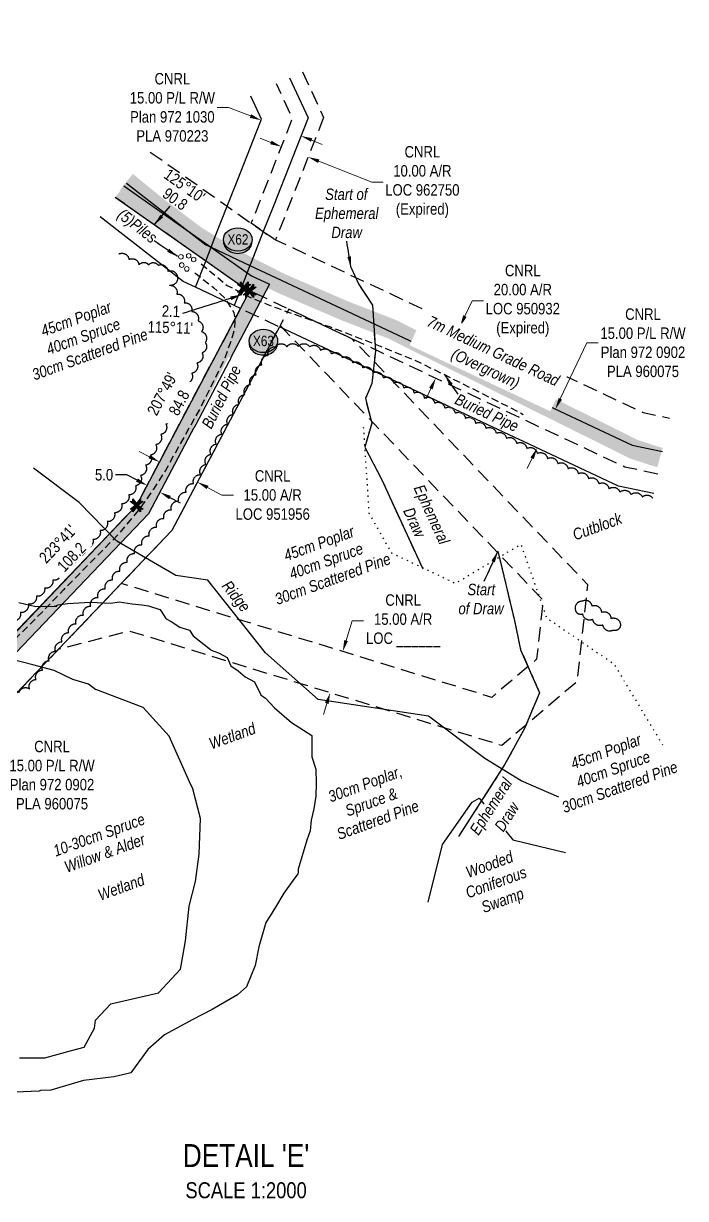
# Model space of a CAD drawing. Extents: x 350972 to 367082, y 6047220 to 6054831.
# Drawn here: x 355753 to 356332, y 6047294 to 6048321 of the extents above; entities that cross this region are included whole.
import ezdxf
from ezdxf.enums import TextEntityAlignment as Align

# ---------------------------------------------------------------- set-up
doc = ezdxf.new("R2010")
doc.units = 0
doc.header["$LTSCALE"] = 5
doc.header["$PDSIZE"] = 0.5
for name, pattern in [('0', [1, 1, 0]), ('foc-ACCESSROAD', [3.75, 2.5, -1.25]), ('foc-TOPO', [1, 0.2, -0.8]), ('foc-TOPO-ephemeral', [6.25, 3.125, -0.625, 0.625, -0.625, 0.625, -0.625]), ('UG_PIPE', [1.875, 1.25, -0.625])]:
    doc.linetypes.add(name, pattern=pattern)
doc.layers.get('Defpoints').update_dxf_attribs({"color": 9})
for name, color, linetype in [('AS-PIPE-UG', 44, 'UG_PIPE'), ('AS-PIPE-UG-T', 44, 'Continuous'), ('AS-ROADS', 254, 'Continuous'), ('C-AR', 13, 'foc-ACCESSROAD'), ('C-RW', 13, 'Continuous'), ('DETAIL-T', 7, 'Continuous'), ('L-BD1', 253, 'Continuous'), ('L-MON', 1, 'Continuous'), ('P-CROSSINGS', 250, 'Continuous'), ('P-PROPOSED', 10, 'Continuous'), ('P-PROPOSED-H', 21, 'Continuous'), ('P-TXT', 4, 'Continuous'), ('T-BUSH', 110, '0'), ('T-BUSH-T', 110, 'Continuous'), ('T-DRAW', 143, 'foc-TOPO-ephemeral'), ('T-SLOPE', 48, 'Continuous'), ('T-VEGETATION CHANGE', 104, 'foc-TOPO'), ('T-WATER-T', 170, 'Continuous'), ('WETLAND', 143, 'Continuous'), ('WETLAND-T', 146, 'Continuous')]:
    doc.layers.add(name, color=color, linetype=linetype)
for name, color, linetype, lineweight in [('C-AR-T', 13, 'Continuous', 9), ('C-RW-T', 13, 'Continuous', 9), ('T-TEXT', 48, 'Continuous', 18)]:
    doc.layers.add(name, color=color, linetype=linetype, lineweight=lineweight)
doc.styles.add('80CG', font='ARIALN.TTF', dxfattribs={"height": 10})
doc.styles.add('80L', font='ARIALN.TTF', dxfattribs={"height": 10})
doc.styles.add('Crossing', font='ARIALN.TTF', dxfattribs={"height": 10})
doc.styles.add('foc-LtypeFont', font='ARIALN.TTF', dxfattribs={"height": 7.35})
doc.styles.get("Standard").update_dxf_attribs({"font": 'ARIALN.TTF'})
doc.linetypes.add('foc-TOPO-flowdirection-NOLINE', pattern='A,0,[">",foc-LtypeFont,S=0.3,R=0,X=0,Y=-0.945],-20,[">",foc-LtypeFont,S=0.3,R=0,X=0,Y=-0.945],0', length=20)
doc.dimstyles.new('Compass 5 000', dxfattribs={"dimscale": 5, "dimtxt": 9, "dimasz": 2, "dimexe": 0.2, "dimexo": 0.0625, "dimgap": 0.5, "dimtad": 0, "dimtih": 1, "dimtoh": 1, "dimzin": 0, "dimdsep": 46, "dimtxsty": '80CG', "dimcen": 0.1, "dimse1": 1, "dimse2": 1, "dimclrd": 256, "dimclrt": 256, "dimaunit": 1, "dimadec": 4, "dimazin": 0, "dimtfac": 0.06, "dimtofl": 0, "dimtmove": 0, "dimatfit": 1, "dimfxl": 0.2, "dimtolj": 1, "dimtzin": 0, "dimlwd": -1, "dimarcsym": 0})

# ---------------------------------------------------------------- blocks, each defined once
blk = doc.blocks.new('*D539')
at = {"layer": 'C-AR-T', "transparency": 16777216}
for p, q in [((355863.3, 6047942.1), (355854.5, 6047946.8)), ((355914.2, 6047915.3), (355926.8, 6047908.6)), ((355926.8, 6047908.6), (355936.8, 6047908.6))]:
    blk.add_line(p, q, dxfattribs=at)
for points in [[(355864.1, 6047943.6), (355862.5, 6047940.7), (355872.2, 6047937.5)], [(355914.9, 6047916.7), (355913.4, 6047913.8), (355905.3, 6047919.9)]]:
    blk.add_solid(points, dxfattribs=at)
at = {"layer": 'Defpoints', "color": 0, "transparency": 16777216}
for p in [(355873.1, 6047939.3), (355905.3, 6047919.9), (355906.3, 6047921.8)]:
    blk.add_point(p, dxfattribs=at)
at = {"layer": 'C-AR-T', "transparency": 16777216, "insert": (355971.1, 6047908.6), "char_height": 10, "attachment_point": 5, "style": '80CG'}
blk.add_mtext('\\A1;CNRL\\P15.00 A/R\\PLOC 951956', dxfattribs=at)
blk = doc.blocks.new('*D540')
at = {"layer": 'C-AR-T', "transparency": 16777216}
for p, q in [((356139.2, 6048065), (356145.5, 6048078.4)), ((356145.5, 6048078.4), (356155.5, 6048078.4)), ((356109.4, 6048001.7), (356105.2, 6047992.7))]:
    blk.add_line(p, q, dxfattribs=at)
for points in [[(356137.7, 6048065.8), (356140.7, 6048064.3), (356135, 6048056)], [(356107.9, 6048002.4), (356111, 6048001), (356113.7, 6048010.8)]]:
    blk.add_solid(points, dxfattribs=at)
at = {"layer": 'Defpoints', "color": 0, "transparency": 16777216}
for p in [(356135, 6048056), (356170.3, 6048039.4), (356149, 6047994.1)]:
    blk.add_point(p, dxfattribs=at)
at = {"layer": 'C-AR-T', "transparency": 16777216, "insert": (356189.8, 6048078.4), "char_height": 10, "attachment_point": 5, "style": '80CG'}
blk.add_mtext('\\A1;CNRL\\P20.00 A/R\\PLOC 950932\\P(Expired)', dxfattribs=at)
blk = doc.blocks.new('*D541')
at = {"layer": 'C-AR-T', "transparency": 16777216}
for p, q in [((355969.5, 6048216.9), (355960.2, 6048220.5)), ((356011.4, 6048200.4), (356057.7, 6048182.2)), ((356057.7, 6048182.2), (356067.7, 6048182.2))]:
    blk.add_line(p, q, dxfattribs=at)
for points in [[(355970.1, 6048218.4), (355968.9, 6048215.3), (355978.8, 6048213.2)], [(356012, 6048202), (356010.8, 6048198.9), (356002.1, 6048204.1)]]:
    blk.add_solid(points, dxfattribs=at)
at = {"layer": 'Defpoints', "color": 0, "transparency": 16777216}
for p in [(355975.6, 6048205.1), (356002.1, 6048204.1), (355998.9, 6048195.9)]:
    blk.add_point(p, dxfattribs=at)
at = {"layer": 'C-AR-T', "transparency": 16777216, "insert": (356102, 6048182.2), "char_height": 10, "attachment_point": 5, "style": '80CG'}
blk.add_mtext('\\A1;CNRL\\P10.00 A/R\\PLOC 962750\\P(Expired)', dxfattribs=at)
blk = doc.blocks.new('*D542')
at = {"layer": 'C-RW-T', "transparency": 16777216}
for p, q in [((356222.6, 6047992.7), (356245.8, 6048041.7)), ((356245.8, 6048041.7), (356255.8, 6048041.7)), ((356198, 6047940.7), (356193.7, 6047931.7))]:
    blk.add_line(p, q, dxfattribs=at)
for points in [[(356221.1, 6047993.4), (356224.1, 6047992), (356218.3, 6047983.7)], [(356196.5, 6047941.4), (356199.5, 6047940), (356202.3, 6047949.8)]]:
    blk.add_solid(points, dxfattribs=at)
at = {"layer": 'Defpoints', "color": 0, "transparency": 16777216}
for p in [(356218.3, 6047983.7), (356245.5, 6047970.8), (356229.5, 6047936.9)]:
    blk.add_point(p, dxfattribs=at)
at = {"layer": 'C-RW-T', "transparency": 16777216, "insert": (356294.9, 6048041.7), "char_height": 10, "attachment_point": 5, "style": '80CG'}
blk.add_mtext('\\A1;CNRL\\P15.00 P/L R/W\\PPlan 972 0902\\PPLA 960075', dxfattribs=at)
blk = doc.blocks.new('*D543')
at = {"layer": 'C-RW-T', "transparency": 16777216}
for p, q in [((355932.5, 6048247.5), (355922.5, 6048247.5)), ((355951.7, 6048240), (355932.5, 6048247.5)), ((356005.2, 6048218.9), (356014.5, 6048215.2))]:
    blk.add_line(p, q, dxfattribs=at)
for points in [[(355952.3, 6048241.5), (355951.1, 6048238.4), (355961, 6048236.3)], [(356005.8, 6048220.5), (356004.6, 6048217.4), (355995.9, 6048222.6)]]:
    blk.add_solid(points, dxfattribs=at)
at = {"layer": 'Defpoints', "color": 0, "transparency": 16777216}
for p in [(355961, 6048236.3), (355946.7, 6048200.1), (355981.6, 6048186.4)]:
    blk.add_point(p, dxfattribs=at)
at = {"layer": 'C-RW-T', "transparency": 16777216, "insert": (355883.4, 6048247.5), "char_height": 10, "attachment_point": 5, "style": '80CG'}
blk.add_mtext('\\A1;CNRL\\P15.00 P/L R/W\\PPlan 972 1030\\PPLA 970223', dxfattribs=at)
blk = doc.blocks.new('*D544')
at = {"layer": 'C-RW-T', "transparency": 16777216}
for p, q in [((355668.4, 6047721.7), (355661.2, 6047728.6)), ((355710, 6047682), (355729.1, 6047663.7)), ((355729.1, 6047663.7), (355739.1, 6047663.7))]:
    blk.add_line(p, q, dxfattribs=at)
for points in [[(355669.6, 6047722.9), (355667.3, 6047720.5), (355675.7, 6047714.7)], [(355711.2, 6047683.2), (355708.9, 6047680.7), (355702.8, 6047688.9)]]:
    blk.add_solid(points, dxfattribs=at)
at = {"layer": 'Defpoints', "color": 0, "transparency": 16777216}
for p in [(355685.2, 6047724.7), (355712.3, 6047698.8), (355702.8, 6047688.9)]:
    blk.add_point(p, dxfattribs=at)
at = {"layer": 'C-RW-T', "transparency": 16777216, "insert": (355778.2, 6047663.7), "char_height": 10, "attachment_point": 5, "style": '80CG'}
blk.add_mtext('\\A1;CNRL\\P15.00 P/L R/W\\PPlan 972 0902\\PPLA 960075', dxfattribs=at)
blk = doc.blocks.new('*D545')
at = {"layer": 'C-AR-T', "transparency": 16777216}
for p, q in [((356035.3, 6047781.3), (356040.6, 6047798.7)), ((356040.6, 6047798.7), (356050.6, 6047798.7)), ((356018.4, 6047726.4), (356015.5, 6047716.8))]:
    blk.add_line(p, q, dxfattribs=at)
for points in [[(356033.7, 6047781.8), (356036.9, 6047780.9), (356032.4, 6047771.8)], [(356016.8, 6047726.9), (356020, 6047725.9), (356021.4, 6047735.9)]]:
    blk.add_solid(points, dxfattribs=at)
at = {"layer": 'Defpoints', "color": 0, "transparency": 16777216}
for p in [(356018.7, 6047776), (356032.4, 6047771.8), (356007.7, 6047740.1)]:
    blk.add_point(p, dxfattribs=at)
at = {"layer": 'C-AR-T', "transparency": 16777216, "insert": (356085.2, 6047798.7), "char_height": 10, "attachment_point": 5, "style": '80CG'}
blk.add_mtext('\\A1;CNRL\\P15.00 A/R\\PLOC ______', dxfattribs=at)
blk = doc.blocks.new('TEMP')
h = blk.add_hatch(color=255)
h.dxf.hatch_style = 1
h.paths.add_polyline_path([(0, 0.25), (-0.67, 1.15), (-0.67, 0.67), (-1.15, 0.67), (-0.25, 0), (-1.15, -0.67), (-0.67, -0.67), (-0.67, -1.15), (0, -0.25), (0.67, -1.15), (0.67, -0.67), (1.15, -0.67), (0.25, 0), (1.15, 0.67), (0.67, 0.67), (0.67, 1.15)])
h.paths.add_polyline_path([(0.57, 0.85), (0.57, 0.57), (0.85, 0.57), (0.08, 0), (0.85, -0.57), (0.57, -0.57), (0.57, -0.85), (0, -0.08), (-0.57, -0.85), (-0.57, -0.57), (-0.85, -0.57), (-0.08, 0), (-0.85, 0.57), (-0.57, 0.57), (-0.57, 0.85), (0, 0.08)], flags=16)
h = blk.add_hatch(color=1)
h.dxf.hatch_style = 1
h.paths.add_polyline_path([(0, 0.08), (-0.57, 0.85), (-0.57, 0.57), (-0.85, 0.57), (-0.08, 0), (-0.85, -0.57), (-0.57, -0.57), (-0.57, -0.85), (0, -0.08), (0.57, -0.85), (0.57, -0.57), (0.85, -0.57), (0.08, 0), (0.85, 0.57), (0.57, 0.57), (0.57, 0.85)])
at = {"color": 1}
for p, q in [((-0.08, 0), (0.08, 0)), ((0, 0.08), (0, -0.08))]:
    blk.add_line(p, q, dxfattribs=at)
at = {"color": 255, "flags": 128}
blk.add_lwpolyline([(-0.25, 0), (-1.15, 0.67), (-0.67, 0.67), (-0.67, 1.15), (0, 0.25), (0.67, 1.15), (0.67, 0.67), (1.15, 0.67), (0.25, 0), (1.15, -0.67), (0.67, -0.67), (0.67, -1.15), (0, -0.25), (-0.67, -1.15), (-0.67, -0.67), (-1.15, -0.67)], close=True, dxfattribs=at)
at = {"color": 1, "flags": 128}
blk.add_lwpolyline([(-0.08, 0), (-0.85, 0.57), (-0.57, 0.57), (-0.57, 0.85), (0, 0.08), (0.57, 0.85), (0.57, 0.57), (0.85, 0.57), (0.08, 0), (0.85, -0.57), (0.57, -0.57), (0.57, -0.85), (0, -0.08), (-0.57, -0.85), (-0.57, -0.57), (-0.85, -0.57)], close=True, dxfattribs=at)
blk = doc.blocks.new('xing2')
h = blk.add_hatch(color=50)
h.dxf.hatch_style = 1
edge = h.paths.add_edge_path()
edge.add_ellipse((0, 0), major_axis=(-12.5, 0), ratio=0.816297, start_angle=0, end_angle=360)
h = blk.add_hatch(color=250)
h.dxf.hatch_style = 1
edge = h.paths.add_edge_path()
edge.add_ellipse((0, -2), major_axis=(-12.5, 0), ratio=0.816297, start_angle=0, end_angle=180)
edge.add_line((12.5, -2), (12.5, 0))
edge.add_ellipse((0, 0), major_axis=(-12.5, 0), ratio=0.816297, start_angle=0, end_angle=180, ccw=False)
edge.add_line((-12.5, 0), (-12.5, -2))
at = {"color": 250}
blk.add_ellipse((0, 0), major_axis=(-12.5, 0), ratio=0.816297, dxfattribs=at)
blk.add_ellipse((0, -2), major_axis=(-12.5, 0), ratio=0.816297, start_param=0, end_param=3.141593, dxfattribs=at)
at = {"color": 250, "style": 'Crossing'}
blk.add_attdef('CROSSING', text='', height=9, dxfattribs=at).set_placement((0.1, 0), align=Align.MIDDLE_CENTER)
at = {"color": 250, "style": 'Crossing', "flags": 1}
for tag, p in [('OWNER', (0.1, -12.5)), ('DESCRIPTION', (0.1, -25.8)), ('LOCATION', (0.1, -39.3)), ('DWG_REF', (0.1, -52.8))]:
    blk.add_attdef(tag, text='', height=9, dxfattribs=at).set_placement(p, align=Align.MIDDLE_CENTER)
blk = doc.blocks.new('*D629')
at = {"layer": 'Defpoints', "color": 0, "transparency": 16777216}
for p in [(355861.3, 6047917), (355862.7, 6047919.6), (355873.8, 6047913.7)]:
    blk.add_point(p, dxfattribs=at)
at = {"layer": 'P-TXT', "transparency": 16777216}
for p, q in [((355843.7, 6047926.3), (355833.7, 6047926.3)), ((355852.5, 6047921.6), (355843.7, 6047926.3)), ((355881.2, 6047906.5), (355890.1, 6047901.8))]:
    blk.add_line(p, q, dxfattribs=at)
for points in [[(355853.3, 6047923.1), (355851.7, 6047920.1), (355861.3, 6047917)], [(355882, 6047907.9), (355880.5, 6047905), (355872.4, 6047911.1)]]:
    blk.add_solid(points, dxfattribs=at)
at = {"layer": 'P-TXT', "transparency": 16777216, "insert": (355823.7, 6047926.3), "char_height": 10, "attachment_point": 5, "style": '80CG'}
blk.add_mtext('\\A1;5.0', dxfattribs=at)

msp = doc.modelspace()

# ---------------------------------------------------------------- hatches: boundary and pattern name
at = {"layer": 'P-PROPOSED-H'}
h = msp.add_hatch(color=256, dxfattribs=at)
h.dxf.hatch_style = 1
h.paths.add_polyline_path([(355840.916, 6048178.974), (355919.748, 6048123.436), (355952.638, 6048100.266), (355968.311, 6048092.899), (355862.466, 6047892.289), (355673.392, 6047694.276), (355603.442, 6047650.406), (355541.664, 6047664.562), (355478.347, 6047765.52), (355404.236, 6047719.039), (355397.448, 6047729.536), (355482.295, 6047782.748), (355549.502, 6047675.588), (355601.186, 6047663.746), (355665.429, 6047704.036), (355852.223, 6047899.662), (355951.148, 6048087.155), (355946.332, 6048089.418), (355912.55, 6048113.218), (355833.536, 6048168.883)])

# ---------------------------------------------------------------- linework, layer by layer
at = {"layer": 'AS-PIPE-UG', "flags": 128}
for points in [[(355908.665, 6048110.736), (355931.284, 6048091.878), (355954.178, 6048080.163), (355975.535, 6048071.894), (356009.081, 6048059.902), (356020.753, 6048055.921), (356068.845, 6048037.292), (356095.51, 6048026.54), (356133.432, 6048007.832), (356186.29, 6047981.289), (356190.213, 6047978.976)], [(355903.111, 6048102.94), (355919.412, 6048090.007), (355930.184, 6048079.788), (355937.218, 6048068.101), (355938.163, 6048060.752), (355937.478, 6048053.583), (355934.785, 6048043.491), (355931.729, 6048035.419), (355929.143, 6048027.868), (355923.96, 6048017.193), (355907.267, 6047983.732), (355877.266, 6047929.972), (355866.802, 6047913.601), (355854.777, 6047896.543), (355835.776, 6047873.766), (355788.329, 6047825.855), (355769.471, 6047806.163), (355730.396, 6047767.106), (355694.722, 6047729.699), (355683.534, 6047719.46), (355672.722, 6047710.655), (355659.255, 6047700.686), (355584.848, 6047650.456), (355497.889, 6047598.519)]]:
    msp.add_lwpolyline(points, dxfattribs=at)
at = {"layer": 'AS-ROADS', "const_width": 17.501, "flags": 128}
msp.add_lwpolyline([(356309.749, 6047941.434), (356304.472, 6047942.894), (356286.401, 6047948.846), (356258.791, 6047962.688), (356075.056, 6048053.78), (356033.091, 6048070.091), (355978.035, 6048093.841), (355941.241, 6048112.564), (355903.924, 6048135.176), (355870.022, 6048160.796), (355843.36, 6048182.572)], dxfattribs=at)
at = {"layer": 'C-AR', "flags": 128}
for points in [[(355997.227, 6048278.648), (356015.653, 6048238.616)], [(356015.653, 6048238.616), (355973.636, 6048131.83), (355971.552, 6048132.81), (355962.939, 6048138.876), (355952.45, 6048146.264), (355988.485, 6048237.849), (355974.583, 6048268.053)]]:
    msp.add_lwpolyline(points, dxfattribs=at)
at = {"layer": 'C-RW', "flags": 128}
msp.add_lwpolyline([(355985.883, 6048273.34), (356002.036, 6048238.247), (355971.445, 6048160.496), (355962.939, 6048138.876), (355952.375, 6048112.028), (355951.279, 6048109.191), (355944.098, 6048090.994), (355937.504, 6048074.237), (355903.5, 6048090.218), (355912.55, 6048113.218), (355917.268, 6048125.178), (355921.499, 6048135.962), (355931.391, 6048161.103), (355940.568, 6048184.426), (355956.932, 6048226.016), (355961.291, 6048237.093), (355951.921, 6048257.45)], dxfattribs=at)
at = {"layer": 'T-BUSH', "flags": 128}
for points in [[(355836.645, 6048119.346, -0.52056705), (355845.444, 6048114.599, -0.52056705), (355854.244, 6048109.851, -0.52056705), (355862.683, 6048109.804, -0.52056705), (355870.968, 6048109.517, -0.52056705), (355879.497, 6048104.299, -0.52056705), (355887.837, 6048099.057, -0.52056705), (355880.878, 6048091.949, -0.52056705), (355887.355, 6048084.332, -0.52056705), (355893.833, 6048076.716, -0.52056705), (355900.31, 6048069.099, -0.52056705), (355905.849, 6048060.955, -0.52056705), (355908.99, 6048051.462, -0.52056705), (355912.131, 6048041.97, -0.52056705), (355909.445, 6048032.925, -0.52056705), (355904.89, 6048024.024, -0.52056705), (355900.335, 6048015.124, -0.52056705), (355895.78, 6048006.223, -0.52056705), (355891.225, 6047997.322, -0.52056705), (355886.67, 6047988.421, -0.52056705), (355882.115, 6047979.521, -0.52056705), (355877.695, 6047970.552, -0.52056705), (355873.284, 6047961.579, -0.52056705), (355868.872, 6047952.606, -0.52056705), (355864.461, 6047943.633, -0.52056705), (355860.05, 6047934.66, -0.52056705), (355855.639, 6047925.687, -0.52056705), (355851.227, 6047916.714, -0.52056705), (355845.288, 6047908.715, -0.52056705), (355839.022, 6047900.923, -0.52056705), (355832.755, 6047893.132, -0.52056705), (355826.489, 6047885.341, -0.52056705), (355820.222, 6047877.55, -0.52056705), (355813.955, 6047869.759, -0.52056705), (355807.48, 6047862.157, -0.52056705), (355800.33, 6047855.168, -0.52056705), (355793.18, 6047848.178, -0.52056705), (355786.031, 6047841.188, -0.52056705), (355778.881, 6047834.199, -0.52056705), (355771.732, 6047827.209, -0.52056705), (355764.582, 6047820.219, -0.52056705), (355757.432, 6047813.229, -0.52056705), (355750.579, 6047805.959, -0.52056705), (355743.968, 6047798.457, -0.52056705), (355737.358, 6047790.955, -0.52056705), (355730.748, 6047783.454, -0.52056705), (355724.137, 6047775.952, -0.52056705), (355717.527, 6047768.45, -0.52056705), (355710.917, 6047760.948, -0.52056705), (355704.306, 6047753.447, -0.52056705), (355697.696, 6047745.945, -0.52056705), (355691.086, 6047738.443, -0.52056705), (355683.439, 6047732.042, -0.52056705), (355675.553, 6047725.895, -0.52056705), (355667.667, 6047719.748, -0.52056705), (355659.781, 6047713.601, -0.52056705), (355651.768, 6047707.635, -0.52056705), (355643.331, 6047702.27, -0.52056705), (355634.893, 6047696.906, -0.52056705), (355626.455, 6047691.542, -0.52056705), (355618.017, 6047686.177, -0.52056705), (355609.579, 6047680.813, -0.52056705), (355601.142, 6047675.449, -0.52056705), (355592.704, 6047670.084, -0.52056705), (355584.266, 6047664.72, -0.52056705), (355575.786, 6047659.425, -0.52056705), (355567.154, 6047654.379, -0.52056705), (355558.522, 6047649.334, -0.52056705), (355549.89, 6047644.288, -0.52056705), (355540.254, 6047642.15, -0.52056705), (355530.347, 6047640.799, -0.52056705), (355520.44, 6047639.448, -0.52056705), (355511.274, 6047635.709, -0.52056705), (355502.342, 6047631.216, -0.52056705), (355493.41, 6047626.722, -0.52056705), (355484.478, 6047622.229, -0.52056705), (355477.512, 6047624.063, -0.52056705), (355472.698, 6047632.826, -0.52056705), (355467.884, 6047641.59, -0.52056705), (355462.963, 6047650.291, -0.52056705), (355458.699, 6047659.263, -0.52056705), (355455.486, 6047668.732, -0.52056705), (355448.869, 6047675.924, -0.52056705), (355441.346, 6047682.509, -0.52056705), (355433.922, 6047689.203, -0.52056705), (355427.336, 6047696.663, -0.52056705), (355421.667, 6047704.899, -0.52056705), (355416.258, 6047713.307, -0.52056705), (355410.8, 6047721.682, -0.52056705), (355405.017, 6047729.839, -0.52056705), (355399.235, 6047737.996, -0.52056705), (355393.467, 6047746.163, -0.52056705), (355387.84, 6047754.428, -0.52056705), (355382.212, 6047762.692, -0.52056705), (355376.585, 6047770.957, -0.52056705), (355370.602, 6047778.966, -0.52056705), (355364.543, 6047786.92, -0.52056705), (355358.485, 6047794.874, -0.52056705), (355352.426, 6047802.827, -0.52056705), (355346.367, 6047810.781, -0.52056705), (355340.209, 6047818.658, -0.52056705), (355334.043, 6047826.53, -0.52056705), (355327.878, 6047834.401, -0.52056705), (355321.712, 6047842.272, -0.52056705), (355315.917, 6047850.418, -0.52056705), (355310.173, 6047858.603, -0.52056705), (355304.429, 6047866.787, -0.52056705), (355298.686, 6047874.971, -0.52056705), (355292.942, 6047883.155, -0.52056705), (355286.681, 6047890.946, -0.52056705), (355280.323, 6047898.663, -0.52056705), (355273.814, 6047910.169, -0.52056705)], [(355628.179, 6047521.079, -0.52056705), (355619.368, 6047525.806, -0.52056705), (355610.558, 6047530.533, -0.52056705), (355601.747, 6047535.26, -0.52056705), (355592.937, 6047539.988, -0.52056705), (355587.53, 6047547.704, -0.52056705), (355583.979, 6047557.051, -0.52056705), (355580.429, 6047566.398, -0.52056705), (355576.878, 6047575.745, -0.52056705), (355573.328, 6047585.092, -0.52056705), (355569.777, 6047594.439, -0.52056705), (355570.574, 6047602.879, -0.52056705), (355577.569, 6047610.024, -0.52056705), (355584.563, 6047617.169, -0.52056705), (355591.559, 6047622.665, -0.52056705), (355598.575, 6047615.541, -0.52056705), (355605.591, 6047608.417, -0.52056705), (355612.707, 6047615.357, -0.52056705), (355619.824, 6047622.38, -0.52056705), (355626.941, 6047629.403, -0.52056705), (355631.807, 6047637.638, -0.52056705), (355633.755, 6047647.446, -0.52056705), (355638.162, 6047655.379, -0.52056705), (355647.102, 6047659.858, -0.52056705), (355656.041, 6047664.337, -0.52056705), (355664.98, 6047668.816, -0.52056705), (355673.919, 6047673.296, -0.52056705), (355682.619, 6047678.101, -0.52056705), (355689.573, 6047685.285, -0.52056705), (355696.527, 6047692.469, -0.52056705), (355703.482, 6047699.653, -0.52056705), (355710.436, 6047706.837, -0.52056705), (355717.39, 6047714.021, -0.52056705), (355724.344, 6047721.205, -0.52056705), (355731.299, 6047728.39, -0.52056705), (355739.621, 6047733.267, -0.52056705), (355749.26, 6047735.927, -0.52056705), (355758.549, 6047739.078, -0.52056705), (355764.217, 6047747.314, -0.52056705), (355769.886, 6047755.551, -0.52056705), (355775.554, 6047763.787, -0.52056705), (355781.223, 6047772.024, -0.52056705), (355786.892, 6047780.26, -0.52056705), (355792.793, 6047788.32, -0.52056705), (355799.192, 6047796.003, -0.52056705), (355805.591, 6047803.686, -0.52056705), (355811.99, 6047811.369, -0.52056705), (355818.389, 6047819.051, -0.52056705), (355824.788, 6047826.734, -0.52056705), (355831.187, 6047834.417, -0.52056705), (355837.586, 6047842.1, -0.52056705), (355843.985, 6047849.782, -0.52056705), (355850.384, 6047857.465, -0.52056705), (355856.784, 6047865.148, -0.52056705), (355863.183, 6047872.831, -0.52056705), (355869.587, 6047880.509, -0.52056705), (355876.051, 6047888.137, -0.52056705), (355882.515, 6047895.765, -0.52056705), (355888.979, 6047903.394, -0.52056705), (355895.442, 6047911.022, -0.52056705), (355901.906, 6047918.651, -0.52056705), (355908.167, 6047926.413, -0.52056705), (355912.67, 6047935.341, -0.52056705), (355917.172, 6047944.268, -0.52056705), (355921.714, 6047953.174, -0.52056705), (355926.706, 6047961.837, -0.52056705), (355931.699, 6047970.501, -0.52056705), (355936.691, 6047979.164, -0.52056705), (355941.683, 6047987.827, -0.52056705), (355946.675, 6047996.49, -0.52056705), (355951.667, 6048005.154, -0.52056705), (355956.659, 6048013.817, -0.52056705), (355961.651, 6048022.48, -0.52056705), (355967.198, 6048030.77, -0.52056705), (355973.536, 6048038.26, -0.52056705), (355983.534, 6048038.319, -0.52056705), (355993.532, 6048038.379, -0.52056705), (356003.512, 6048038.319, -0.52056705), (356013.003, 6048035.175, -0.52056705), (356022.495, 6048032.03, -0.52056705), (356031.904, 6048028.685, -0.52056705), (356040.879, 6048024.277, -0.52056705), (356049.853, 6048019.869, -0.52056705), (356058.828, 6048015.461, -0.52056705), (356067.802, 6048011.054, -0.52056705), (356076.777, 6048006.646, -0.52056705), (356085.751, 6048002.238, -0.52056705), (356094.726, 6047997.83, -0.52056705), (356103.701, 6047993.422, -0.52056705), (356112.675, 6047989.014, -0.52056705), (356121.65, 6047984.606, -0.52056705), (356130.624, 6047980.198, -0.52056705), (356139.599, 6047975.79, -0.52056705), (356148.573, 6047971.383, -0.52056705), (356157.548, 6047966.975, -0.52056705), (356166.523, 6047962.567, -0.52056705), (356175.497, 6047958.159, -0.52056705), (356184.472, 6047953.751, -0.52056705), (356193.446, 6047949.343, -0.52056705), (356202.421, 6047944.935, -0.52056705), (356211.396, 6047940.527, -0.52056705), (356220.37, 6047936.119, -0.52056705), (356229.345, 6047931.711, -0.52056705), (356238.319, 6047927.304, -0.52056705), (356247.294, 6047922.896, -0.52056705), (356256.268, 6047918.488, -0.52056705), (356265.243, 6047914.08, -0.52056705), (356274.726, 6047911.132, -0.52056705), (356284.497, 6047909.012, -0.52056705), (356294.269, 6047906.893, -0.46443288), (356303.524, 6047905.746, -0.46443288)]]:
    msp.add_lwpolyline(points, format="xyb", dxfattribs=at)
msp.add_lwpolyline([(356236.126, 6047807.975, -0.52056705), (356242.033, 6047816.044, -0.52056705), (356250.172, 6047811.709, -0.52056705), (356258.521, 6047806.204, -0.52056705), (356266.87, 6047800.699, -0.52056705), (356275.196, 6047795.19, -0.52056705), (356268.606, 6047790.305, -0.52056705), (356259.821, 6047795.084, -0.52056705), (356251.037, 6047799.863, -0.52056705), (356242.252, 6047804.642, -0.52056705)], format="xyb", close=True, dxfattribs=at)
at = {"layer": 'T-DRAW', "flags": 128}
for points in [[(356039.612, 6048107.151), (356046.218, 6048093.163), (356058.4, 6048074.599), (356060.873, 6048034.827), (356057.875, 6048006.149), (356052.199, 6047992.924), (356057.8, 6047971.325), (356051.562, 6047950.351), (356066.545, 6047921.893), (356102.314, 6047844.043)], [(356168.114, 6047859.629), (356182.196, 6047799.952), (356187.863, 6047773.395), (356204.551, 6047735.723), (356190.911, 6047703.877), (356174.207, 6047673.311), (356133.542, 6047609.979)]]:
    msp.add_lwpolyline(points, dxfattribs=at)
at = {"layer": 'T-DRAW', "linetype": 'foc-TOPO-flowdirection-NOLINE', "flags": 128}
for points in [[(356039.612, 6048107.151), (356046.218, 6048093.163), (356058.4, 6048074.599), (356060.873, 6048034.827), (356057.875, 6048006.149), (356052.199, 6047992.924), (356057.8, 6047971.325), (356051.562, 6047950.351), (356066.545, 6047921.893), (356102.314, 6047844.043)], [(356168.114, 6047859.629), (356182.196, 6047799.952), (356187.863, 6047773.395), (356204.551, 6047735.723), (356190.911, 6047703.877), (356174.207, 6047673.311), (356133.542, 6047609.979)]]:
    msp.add_lwpolyline(points, dxfattribs=at)
at = {"layer": 'T-SLOPE', "flags": 128}
msp.add_lwpolyline([(356221.435, 6047644.32), (356188.268, 6047658.771), (356156.634, 6047678.324), (356107.415, 6047715.199), (356010.754, 6047729.974), (355964.705, 6047770.704), (355914.308, 6047834.254), (355886.425, 6047838.247), (355834.916, 6047868.333), (355801.937, 6047902.039), (355761.947, 6047931.98)], dxfattribs=at)
at = {"layer": 'T-TEXT'}
for centre in [(355890.894, 6048116.86), (355897.673, 6048117.778), (355891.606, 6048109.666), (355896.097, 6048106.285), (355902.011, 6048114.534)]:
    msp.add_circle(centre, 2, dxfattribs=at)
at = {"layer": 'T-VEGETATION CHANGE', "flags": 128}
msp.add_lwpolyline([(356050.369, 6047967.944), (356055.325, 6047892.795), (356074.919, 6047858.023), (356111.265, 6047840.818), (356130.777, 6047831.441), (356188.11, 6047865.6), (356210.594, 6047801.313), (356269.36, 6047761.01), (356311.844, 6047690.364)], dxfattribs=at)
at = {"layer": 'WETLAND', "flags": 128}
for points in [[(355749.282, 6047814.597), (355764.152, 6047811.204), (355779.989, 6047811.319), (355782.344, 6047811.336), (355782.028, 6047811.89), (355783.575, 6047812.494), (355791.783, 6047813.905), (355811.399, 6047815.074), (355829.479, 6047814.183), (355836.76, 6047815.298), (355848.378, 6047813.492), (355856.699, 6047812.522), (355862.627, 6047811.608), (355872.319, 6047808.483), (355873.475, 6047807.105), (355877.637, 6047800.661), (355877.994, 6047800.346), (355882.415, 6047798.092), (355890.045, 6047793.122), (355890.79, 6047792.861), (355898.342, 6047790.345), (355901.49, 6047785.388), (355916.72, 6047773.698), (355917.242, 6047773.087), (355923.739, 6047770.785), (355931.314, 6047766.505), (355934.505, 6047759.21), (355940.973, 6047754.873), (355947.036, 6047749.667), (355955.287, 6047745.412), (355960.711, 6047733.935), (355962.28, 6047732.875), (355964.711, 6047730.892), (355972.566, 6047722.585), (355987.54, 6047709.755), (356005.288, 6047698.338), (356005.422, 6047679.823), (356008.716, 6047668.845), (356009.265, 6047656.769), (356008.716, 6047645.241), (356007.069, 6047634.263), (356004.873, 6047624.383), (356003.775, 6047615.051), (356001.031, 6047606.817), (355993.346, 6047581.567), (355993.519, 6047578.511), (355993.063, 6047577.446), (355989.077, 6047571.866), (355980.921, 6047560.448), (355973.637, 6047548.307), (355968.872, 6047540.82), (355965.138, 6047534.951), (355959.067, 6047513.704), (355955.848, 6047497.411), (355948.129, 6047478.542), (355940.41, 6047471.681), (355918.11, 6047458.816), (355901.395, 6047449.962), (355876.505, 6047436.606), (355861.936, 6047423.858), (355851.008, 6047408.681), (355847.098, 6047403.39), (355843.483, 6047402.695), (355832.334, 6047399.858), (355805.841, 6047396.612), (355777.257, 6047388.446), (355768.173, 6047388.153), (355766.82, 6047387.433), (355738.846, 6047386.268)], [(355749.725, 6047416.573), (355771.871, 6047416.573), (355795.203, 6047422.882), (355806.29, 6047425.775), (355815.276, 6047442.365), (355816.164, 6047449.464), (355829.592, 6047463.732), (355871.182, 6047473.515), (355890.624, 6047494.037), (355892.612, 6047505.467), (355894.944, 6047518.879), (355898.185, 6047549.122), (355903.585, 6047570.724), (355906.826, 6047594.486), (355907.906, 6047625.809), (355901.425, 6047651.731), (355898.483, 6047657.91), (355880.699, 6047697.88), (355857.995, 6047722.799), (355816.604, 6047738.453), (355816.574, 6047738.436), (355810.148, 6047743.16), (355796.385, 6047747.253), (355780.034, 6047755.264), (355761.555, 6047760.281), (355731.545, 6047767.811)], [(356106.96, 6047552.745), (356119.602, 6047603.105), (356145.482, 6047639.952), (356151.683, 6047643.678), (356181.066, 6047607.103), (356227.025, 6047596.114)]]:
    msp.add_lwpolyline(points, dxfattribs=at)

# ---------------------------------------------------------------- block references
at = {"layer": 'L-MON', "xscale": 4.999313650000029, "yscale": 4.999313650000029, "zscale": 4.999313650000029}
for p in [(355946.244, 6048089.36), (355951.059, 6048087.097), (355852.153, 6047899.639)]:
    msp.add_blockref('TEMP', p, dxfattribs=at)
at = {"layer": 'P-CROSSINGS', "xscale": 0.99986273, "yscale": 0.99986273, "zscale": 0.99986273}
msp.add_blockref('xing2', (355940.638, 6048132.077), dxfattribs=at).add_auto_attribs({'CROSSING': 'X62'})

# ---------------------------------------------------------------- texts
at = {"layer": 'DETAIL-T', "color": 3, "insert": (355947.859, 6047317.361), "char_height": 20.00105, "width": 109.7146, "attachment_point": 5, "style": '80CG'}
msp.add_mtext("DETAIL 'E'\\P{\\H0.7x;SCALE 1:2000}", dxfattribs=at)
at = {"layer": 'L-BD1'}
for s, rotation, p in [("125%%D10'", 324.836059, (355894.094, 6048179.089)), ('90.8', 324.836059, (355885.888, 6048167.441)), ('2.1', 358.037045, (355882.141, 6048069.327)), ("115%%d11'", 358.037045, (355881.653, 6048055.088))]:
    msp.add_text(s, height=9.9986, rotation=rotation, dxfattribs=at).set_placement(p, align=Align.MIDDLE_CENTER)
at = {"layer": 'T-BUSH-T', "char_height": 10.00052, "attachment_point": 1, "rotation": 20, "style": '80L'}
for s, insert in [('\\pi20.68951;{\\fArial Narrow|b0|i1|c0|p34;45cm Poplar\\P\\pi19.73789;40cm Spruce\\P\\pi0.36102;30cm Scattered Pine}', (355960.171, 6047852.994)), ('\\pi20.68951;{\\fArial Narrow|b0|i1|c0|p34;45cm Poplar\\P\\pi19.73789;40cm Spruce\\P\\pi0.36102;30cm Scattered Pine}', (356211.137, 6047671.07)), ('\\pi20.22564;{\\fArial Narrow|b0|i1|c0|p34;30cm Poplar,\\P\\pi30.01469;Spruce &\\P\\pi16.0542;Scattered Pine}', (355999.508, 6047642.286)), ('\\pi12.04649;{\\fArial Narrow|b0|i1|c0|p34;10-30cm Spruce\\P\\pi16.38164;Willow & Alder}', (355766.748, 6047597.713))]:
    msp.add_mtext_dynamic_manual_height_columns(s, width=106.16412, gutter_width=50, heights=[0], dxfattribs=dict(at, insert=insert))
at = {"layer": 'T-TEXT', "char_height": 10.00052, "attachment_point": 1, "style": '80L'}
for s, width, insert, rotation in [('\\pi0.53332;{\\fArial Narrow|b0|i1|c0|p34;(5)Piles}', 38.89945, (355840.265, 6048160.197), 322.121741), ('\\pi0.56726;{\\fArial Narrow|b0|i1|c0|p34;Cutblock}', 45.27735, (356231.677, 6047877.986), 20), ('\\pi8.09494;{\\fArial Narrow|b0|i1|c0|p34;Ridge}', 45.27735, (355928.859, 6047841.363), 308.415669)]:
    msp.add_mtext_dynamic_manual_height_columns(s, width=width, gutter_width=50, heights=[0], dxfattribs=dict(at, insert=insert, rotation=rotation))
at = {"layer": 'T-WATER-T', "char_height": 10.00052, "attachment_point": 1, "style": '80L'}
for s, width, insert in [('\\pi9.18271;{\\fArial Narrow|b0|i1|c0|p34;Start of \\P\\pi0.32482;Ephemeral \\P\\pi14.59227;Draw}', 55.97995, (356007.845, 6048176.594)), ('\\pi8.17759;{\\fArial Narrow|b0|i1|c0|p34;Start\\P\\pi0.32588;of Draw}', 40.18316, (356133.237, 6047831.033))]:
    msp.add_mtext_dynamic_manual_height_columns(s, width=width, gutter_width=50, heights=[0], dxfattribs=dict(at, insert=insert))
at = {"layer": 'T-WATER-T', "insert": (356103.103, 6047919.235), "char_height": 10.00052, "attachment_point": 1, "rotation": 294.677151, "style": '80L'}
msp.add_mtext_dynamic_manual_height_columns('\\pi0.32482;{\\fArial Narrow|b0|i1|c0|p34;Ephemeral \\P\\pi14.59227;Draw}', width=55.97995, gutter_width=50, heights=[0], dxfattribs=at)
at = {"layer": 'WETLAND-T', "char_height": 10.00052, "attachment_point": 1, "rotation": 20, "style": '80L'}
for s, width, insert in [('\\pi0.76627;{\\fArial Narrow|b0|i1|c0|p34;Wetland}', 42.6875, (355913.561, 6047695.271)), ('\\pi32.18397;{\\fArial Narrow|b0|i1|c0|p34;Wooded\\P\\pi25.91488;Coniferous\\P\\pi34.51356;Swamp}', 106.16412, (356108.58, 6047572.056)), ('\\pi0.76627;{\\fArial Narrow|b0|i1|c0|p34;Wetland}', 42.6875, (355816.453, 6047562.956))]:
    msp.add_mtext_dynamic_manual_height_columns(s, width=width, gutter_width=50, heights=[0], dxfattribs=dict(at, insert=insert))

# ---------------------------------------------------------------- dimensions: what is measured, and where the dimension line sits
at = {"layer": 'C-AR-T'}
for base, p1, p2, angle, text, picture, middle in [((356002.06, 6048204.071), (355975.598, 6048205.095), (355998.861, 6048195.941), 338.521995, 'CNRL\\P10.00 A/R\\PLOC 962750\\P(Expired)', '*D541', (356102.038, 6048182.16)), ((355905.317, 6047919.936), (355873.122, 6047939.28), (355906.282, 6047921.763), 332.153574, 'CNRL\\P15.00 A/R\\PLOC 951956', '*D539', (355971.053, 6047908.612)), ((356032.37, 6047771.791), (356007.722, 6047740.125), (356018.735, 6047775.979), 72.924059, 'CNRL\\P15.00 A/R\\PLOC ______', '*D545', (356085.234, 6047798.679))]:
    dim = msp.add_linear_dim(base=base, p1=p1, p2=p2, angle=angle, text=text, dimstyle='Compass 5 000', dxfattribs=at)
    dim.commit()
    dim.dimension.update_dxf_attribs({"geometry": picture, "text_midpoint": middle, "dimtype": 161})
at = {"layer": 'C-RW-T'}
for base, p1, p2, angle, text, picture, middle in [((355960.975, 6048236.291), (355981.63, 6048186.382), (355946.739, 6048200.11), 158.522469, 'CNRL\\P15.00 P/L R/W\\PPlan 972 1030\\PPLA 970223', '*D543', (355883.404, 6048247.499)), ((355702.777, 6047688.856), (355685.163, 6047724.703), (355712.281, 6047698.81), 316.323627, 'CNRL\\P15.00 P/L R/W\\PPlan 972 0902\\PPLA 960075', '*D544', (355778.2, 6047663.709))]:
    dim = msp.add_linear_dim(base=base, p1=p1, p2=p2, angle=angle, text=text, dimstyle='Compass 5 000', dxfattribs=at)
    dim.commit()
    dim.dimension.update_dxf_attribs({"geometry": picture, "text_midpoint": middle, "dimtype": 161})
at = {"layer": 'P-TXT'}
dim = msp.add_aligned_dim(p1=(355873.772, 6047913.718), p2=(355862.717, 6047919.551), distance=2.933, text='5.0', dimstyle='Compass 5 000', dxfattribs=at)
dim.commit()
dim.dimension.update_dxf_attribs({"geometry": '*D629', "text_midpoint": (355823.707, 6047926.289)})

# ---------------------------------------------------------------- leaders
at = {"layer": 'L-BD1', "path_type": 1}
for points in [[(355867.645, 6048144.853), (355881.597, 6048161.287)], [(355944.01, 6048083.658), (355892.153, 6048067.249)]]:
    msp.add_leader(points, dimstyle='Compass 5 000', override={"dimgap": 0.5, "dimtad": 0}, dxfattribs=at)
at = {"layer": 'T-TEXT', "path_type": 1}
msp.add_leader([(355888.013, 6048117.044), (355867.441, 6048130.897)], dimstyle='Compass 5 000', override={"dimgap": 0.5, "dimtad": 0}, dxfattribs=at)
at = {"layer": 'T-WATER-T', "path_type": 1}
for points in [[(356039.612, 6048107.151), (356035.878, 6048130.562)], [(356168.114, 6047859.629), (356155.781, 6047832.996)]]:
    msp.add_leader(points, dimstyle='Compass 5 000', override={"dimgap": 0.5, "dimtad": 0}, dxfattribs=at)

# ---------------------------------------------------------------- next in the draw order: texts
at = {"layer": 'AS-PIPE-UG-T', "char_height": 10.00052, "attachment_point": 1, "style": '80L', "bg_fill": 2}
for insert, rotation in [((355908.388, 6047969.903), 63.486351), ((356133.505, 6047997.909), 334.825682)]:
    msp.add_mtext_dynamic_manual_height_columns('\\pi0.29745;{\\fArial Narrow|b0|i1|c0|p34;Buried Pipe}', width=59.03588, gutter_width=50, heights=[0], dxfattribs=dict(at, insert=insert, rotation=rotation))

# ---------------------------------------------------------------- next in the draw order: linework, layer by layer
at = {"layer": 'C-AR', "flags": 128}
for points in [[(355864.138, 6048208.483), (355931.391, 6048161.103), (355952.45, 6048146.264), (355962.939, 6048138.876), (355971.552, 6048132.81), (355973.636, 6048131.83), (356295.055, 6047980.754)], [(355864.138, 6048208.483), (355931.391, 6048161.103), (355952.45, 6048146.264), (355962.939, 6048138.876), (355971.552, 6048132.81), (355973.636, 6048131.83), (356295.055, 6047980.754), (356318.162, 6047975.908)], [(356307.901, 6047926.978), (356279.076, 6047933.023), (355946.332, 6048089.418), (355944.098, 6048090.994), (355912.55, 6048113.218), (355833.536, 6048168.883)], [(355346.357, 6047481.053), (355373.972, 6047521.247), (355658.472, 6047699.67), (355665.429, 6047704.036), (355736.465, 6047778.43), (355852.223, 6047899.662), (355942.974, 6048071.663), (355976.945, 6048055.697), (355882.95, 6047877.543), (355734.662, 6047722.249), (355689.315, 6047674.757), (355657.023, 6047654.504), (355400.477, 6047493.608), (355377.198, 6047459.726)]]:
    msp.add_lwpolyline(points, dxfattribs=at)
msp.add_lwpolyline([(355977.546, 6048056.837), (356207.52, 6047816.791), (356201.888, 6047765.029), (356162.746, 6047731.742), (355838.759, 6047831.264), (355783.887, 6047773.8), (355845.643, 6047789.913), (356171.384, 6047689.851), (356237.56, 6047746.129), (356246.698, 6047830.113), (356040.823, 6048045.006), (355985.118, 6048071.188)], close=True, dxfattribs=at)
at = {"layer": 'C-RW', "flags": 128}
for points in [[(355843.165, 6048181.343), (355912.601, 6048127.372), (355917.268, 6048125.178), (355951.279, 6048109.191), (355992.896, 6048089.633), (356124.18, 6048027.925)], [(355346.357, 6047481.053), (355373.972, 6047521.247), (355658.472, 6047699.67), (355665.429, 6047704.036), (355736.465, 6047778.43), (355852.223, 6047899.662), (355942.974, 6048071.663), (355937.504, 6048074.237), (355903.5, 6048090.218), (355892.875, 6048095.211), (355820.255, 6048151.697)], [(356304.31, 6047909.851), (356273.482, 6047916.316), (355976.945, 6048055.697), (355882.95, 6047877.543), (355734.662, 6047722.249), (355689.315, 6047674.757), (355657.023, 6047654.504), (355400.477, 6047493.608), (355377.198, 6047459.726)], [(356182.443, 6048000.539), (356285.467, 6047952.114), (356312.005, 6047946.548)]]:
    msp.add_lwpolyline(points, dxfattribs=at)
at = {"layer": 'P-PROPOSED', "flags": 128}
msp.add_lwpolyline([(355840.916, 6048178.974), (355919.748, 6048123.436), (355952.638, 6048100.266), (355968.311, 6048092.899), (355862.466, 6047892.289), (355673.392, 6047694.276), (355603.442, 6047650.406), (355541.664, 6047664.562), (355478.347, 6047765.52), (355404.236, 6047719.039), (355397.448, 6047729.536), (355482.295, 6047782.748), (355549.502, 6047675.588), (355601.186, 6047663.746), (355665.429, 6047704.036), (355852.223, 6047899.662), (355951.148, 6048087.155), (355946.332, 6048089.418), (355912.55, 6048113.218), (355833.536, 6048168.883)], dxfattribs=at)

# ---------------------------------------------------------------- next in the draw order: block references
at = {"layer": 'P-CROSSINGS', "xscale": 0.99986273, "yscale": 0.99986273, "zscale": 0.99986273}
msp.add_blockref('xing2', (355962.966, 6048043.323), dxfattribs=at).add_auto_attribs({'CROSSING': 'X63'})

# ---------------------------------------------------------------- next in the draw order: dimensions: what is measured, and where the dimension line sits
at = {"layer": 'C-AR-T'}
dim = msp.add_linear_dim(base=(356134.968, 6048055.999), p1=(356149.049, 6047994.138), p2=(356170.316, 6048039.384), angle=64.825133, text='CNRL\\P20.00 A/R\\PLOC 950932\\P(Expired)', dimstyle='Compass 5 000', dxfattribs=at)
dim.commit()
dim.dimension.update_dxf_attribs({"geometry": '*D540', "text_midpoint": (356189.773, 6048078.413), "dimtype": 161})
at = {"layer": 'C-RW-T'}
dim = msp.add_linear_dim(base=(356218.324, 6047983.673), p1=(356229.492, 6047936.9), p2=(356245.532, 6047970.798), angle=64.676647, text='CNRL\\P15.00 P/L R/W\\PPlan 972 0902\\PPLA 960075', dimstyle='Compass 5 000', dxfattribs=at)
dim.commit()
dim.dimension.update_dxf_attribs({"geometry": '*D542', "text_midpoint": (356294.858, 6048041.678), "dimtype": 161})

# ---------------------------------------------------------------- next in the draw order: leaders
at = {"layer": 'AS-PIPE-UG-T', "path_type": 1}
msp.add_leader([(356121.611, 6048013.434), (356132.871, 6047996.764)], dimstyle='Compass 5 000', override={"dimgap": 0.5, "dimtad": 0}, dxfattribs=at)

# ---------------------------------------------------------------- next in the draw order: texts
at = {"layer": 'L-BD1', "char_height": 9.9986, "width": 39.16693, "attachment_point": 2, "bg_fill": 3, "box_fill_scale": 1.1, "bg_fill_color": 256, "bg_fill_transparency": 0}
for s, insert, rotation in [("207%%D49'\\P84.8 ", (355870.038, 6047999.388), 62.183058), ("223%%D41'\\P108.2 ", (355779.57, 6047869.365), 46.322897)]:
    msp.add_mtext(s, dxfattribs=dict(at, insert=insert, rotation=rotation))
at = {"layer": 'T-TEXT', "insert": (356108.722, 6048066.21), "char_height": 10.00052, "attachment_point": 1, "rotation": 334.825133, "style": '80L', "bg_fill": 2}
msp.add_mtext_dynamic_manual_height_columns('\\pi0.73386;{\\fArial Narrow|b0|i1|c0|p34;7m Medium Grade Road\\P\\pi32.02813;(Overgrown)}', width=126.0786, gutter_width=50, heights=[0], dxfattribs=at)
at = {"layer": 'T-WATER-T', "insert": (356142.51, 6047615.561), "char_height": 10.00052, "attachment_point": 1, "rotation": 57.295654, "style": '80L', "bg_fill": 3, "box_fill_scale": 1.1, "bg_fill_color": 256, "bg_fill_transparency": 0}
msp.add_mtext_dynamic_manual_height_columns('\\pi0.32482;{\\fArial Narrow|b0|i1|c0|p34;Ephemeral \\P\\pi14.59227;Draw}', width=55.97995, gutter_width=50, heights=[0], dxfattribs=at)

# ---------------------------------------------------------------- next in the draw order: texts
at = {"layer": 'T-BUSH-T', "insert": (355747.817, 6048049.332), "char_height": 10.00052, "attachment_point": 1, "rotation": 20, "style": '80L'}
msp.add_mtext_dynamic_manual_height_columns('\\pi20.68951;{\\fArial Narrow|b0|i1|c0|p34;45cm Poplar\\P\\pi19.73789;40cm Spruce\\P\\pi0.36102;30cm Scattered Pine}', width=106.16412, gutter_width=50, heights=[0], dxfattribs=at)

doc.saveas('drawing.dxf')
